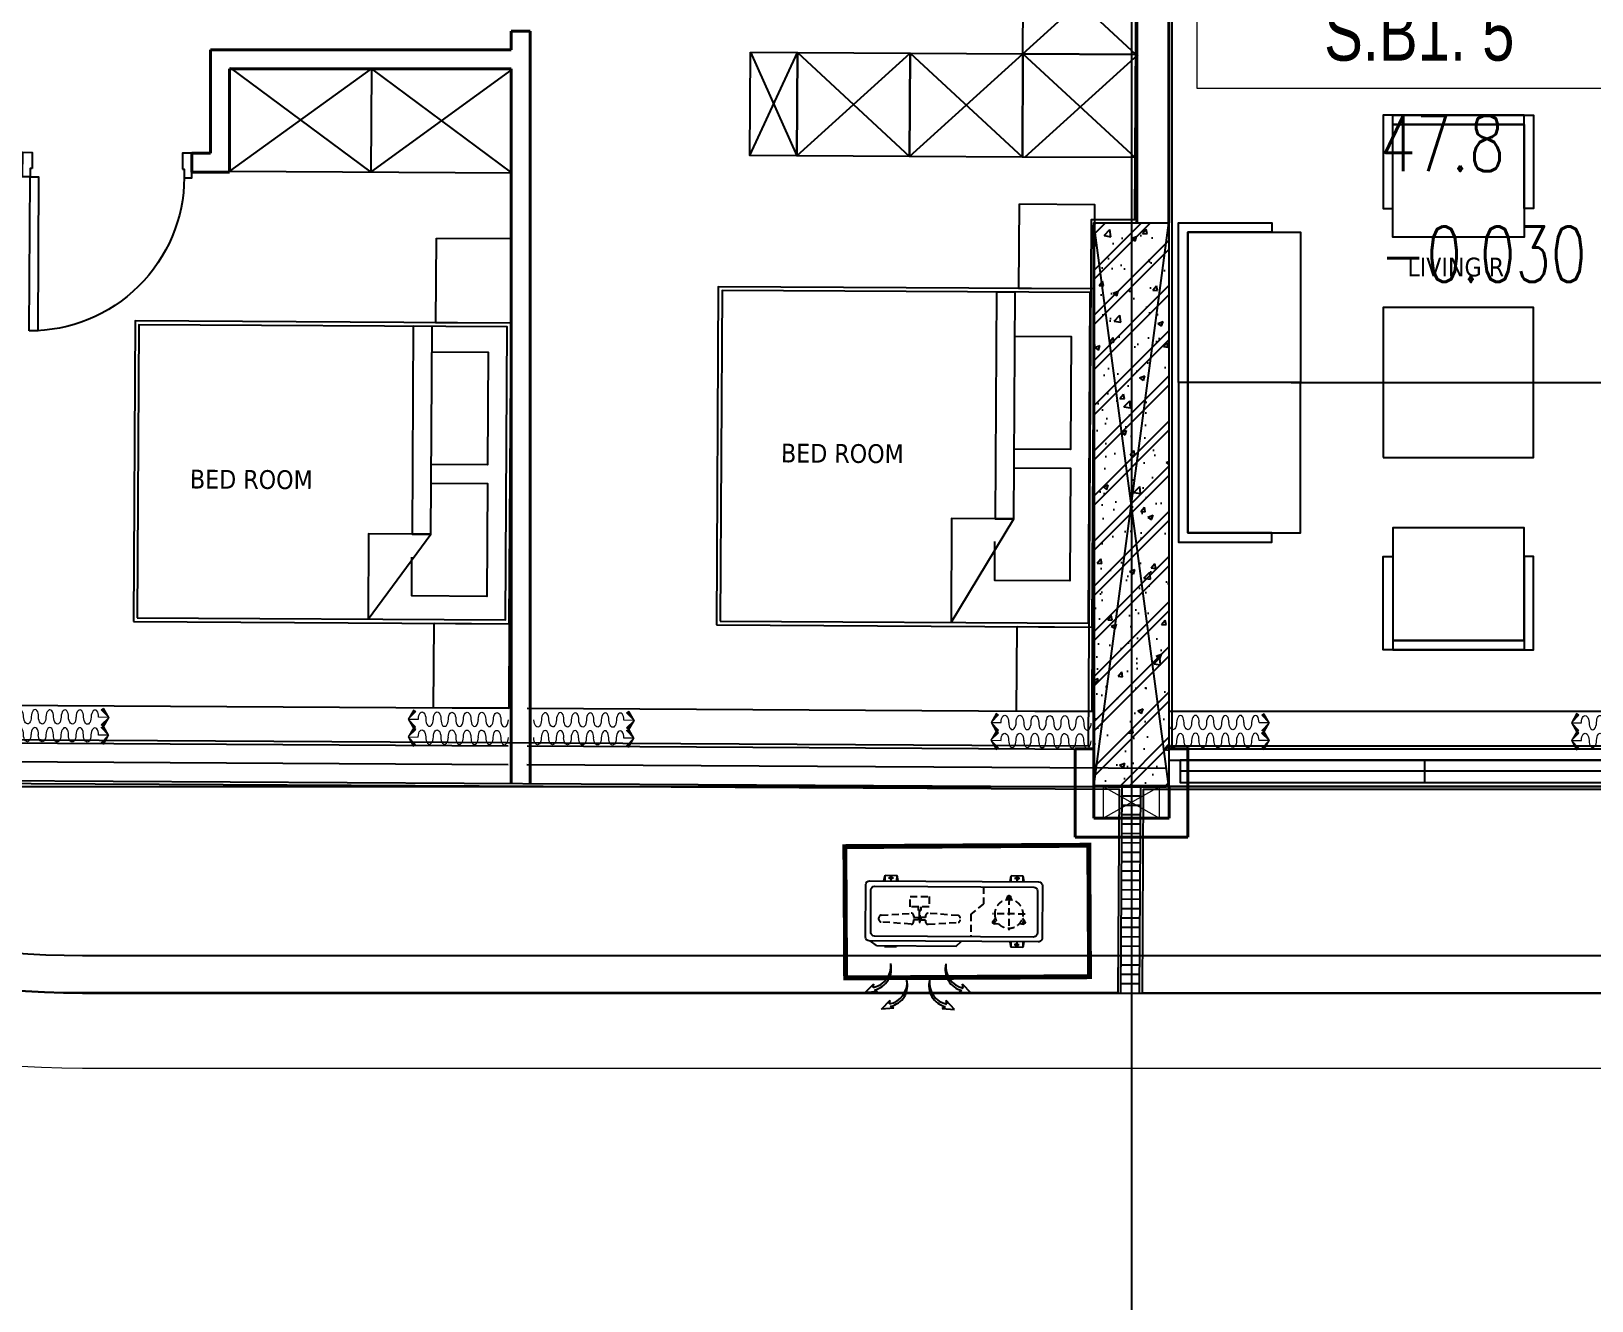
# Model space of a CAD drawing. Header units: millimetres. Extents: x -361699137 to 361252145, y -356478932 to 356523199.
# Drawn here: x -51378 to -43073, y 4832 to 11591 of the extents above; entities that cross this region are included whole.
import ezdxf
from ezdxf.enums import TextEntityAlignment as Align
from ezdxf.xclip import XClip

# ---------------------------------------------------------------- set-up
doc = ezdxf.new("R2010")
doc.units = ezdxf.units.MM
doc.header["$LTSCALE"] = 100
doc.header["$MEASUREMENT"] = 0
doc.header["$XCLIPFRAME"] = 0
doc.set_wipeout_variables(frame=1)
for name, pattern in [('220126_HDN_HBA typical plan$0$HIDDEN', [0.375, 0.25, -0.125]), ('ACAD_ISO03W100', [30, 12, -18]), ('HIDDEN', [0.375, 0.25, -0.125])]:
    doc.linetypes.add(name, pattern=pattern)
for name, color, linetype in [('1VinaPVC-Text', 9, 'Continuous'), ('A-_FURN----_E-_N', 251, 'Continuous'), ('A-ANNO-ROOM', 50, 'Continuous'), ('A-WALL-FNSH', 11, 'Continuous'), ('AC-EAD', 6, 'Continuous'), ('AUDIT_I_220808132811-12', 1, 'Continuous'), ('IDEA - dim', 251, 'Continuous'), ('KC', 5, 'Continuous'), ('KT-Net manh', 139, 'Continuous'), ('KT-Noi that', 32, 'Continuous')]:
    doc.layers.add(name, color=color, linetype=linetype)
for name, color, linetype, lineweight in [('AUDIT_I_220808132811-11', 7, 'Continuous', 9), ('CIC36 net manh', 8, 'Continuous', 9), ('KT-Chuviet', 255, 'Continuous', 15), ('KT-Kich thuoc', 159, 'Continuous', 18), ('KT-lomo nuoc', 3, 'HIDDEN', 5), ('KT-Net cat', 1, 'Continuous', 40), ('KT-Net thay', 7, 'Continuous', 15), ('KT-Net truc', 18, 'Continuous', 15)]:
    doc.layers.add(name, color=color, linetype=linetype, lineweight=lineweight)
doc.layers.add('dien tich thong thuy', color=3, linetype='Continuous', plot=False)
doc.styles.add('220126_HDN_HBA typical plan$0$211210_HDN_HBA_TYPICAL PLAN CORE OPT 1$0$HBA-Text', font='GOTHIC.TTF')
doc.styles.add('font unicode ccu', font='arial.ttf')
doc.styles.add('ROMANS', font='ROMANS.SHX')
doc.styles.add('Tahoma', font='tahoma.ttf')

# ---------------------------------------------------------------- blocks, each defined once
blk = doc.blocks.new('OU DHCB')
at = {"ltscale": 10}
for p, q in [((-145596.7, -72628.2), (-145596.7, -73528.2)), ((-145296.7, -72608.2), (-145576.7, -72608.2)), ((-145568.2, -72656.1), (-145568.2, -73502.8)), ((-145324.4, -72636.1), (-145548.2, -72636.1)), ((-145301.9, -73502.8), (-145301.9, -72656.1)), ((-145276.7, -73528.2), (-145276.7, -72628.2)), ((-145251.7, -72666.5), (-145276.7, -72633.9)), ((-145251.7, -72666.5), (-145251.7, -73091.6)), ((-145251.7, -73091.6), (-145276.7, -73117.7)), ((-145576.7, -73548.2), (-145296.7, -73548.2)), ((-145548.2, -73522.8), (-145324.4, -73522.8))]:
    blk.add_line(p, q, dxfattribs=at)
for p, q in [((-145600.3, -72742.5), (-145627.3, -72742.5)), ((-145596.7, -72704.7), (-145626.5, -72710.7)), ((-145596.7, -72710.7), (-145626.5, -72710.7)), ((-145626.5, -72710.7), (-145626.5, -72774.2)), ((-145613.8, -72729.3), (-145613.8, -72756.2)), ((-145251.7, -72709.7), (-145246.9, -72710.7)), ((-145251.7, -72710.7), (-145246.9, -72710.7)), ((-145251.7, -72742.5), (-145246.2, -72742.5)), ((-145246.9, -72710.7), (-145246.9, -72774.2)), ((-145596.7, -72774.2), (-145626.5, -72774.2)), ((-145596.7, -72780.2), (-145626.5, -72774.2)), ((-145251.7, -72774.2), (-145246.9, -72774.2)), ((-145251.7, -72775.2), (-145246.9, -72774.2)), ((-145600.3, -73413.9), (-145627.3, -73413.9)), ((-145596.7, -73376.2), (-145626.5, -73382.2)), ((-145596.7, -73382.2), (-145626.5, -73382.2)), ((-145626.5, -73445.7), (-145626.5, -73382.2)), ((-145613.8, -73427.1), (-145613.8, -73400.2)), ((-145276.7, -73376.2), (-145246.9, -73382.2)), ((-145276.7, -73382.2), (-145246.9, -73382.2)), ((-145273.2, -73413.9), (-145246.2, -73413.9)), ((-145259.7, -73427.1), (-145259.7, -73400.2)), ((-145246.9, -73445.7), (-145246.9, -73382.2)), ((-145596.7, -73445.7), (-145626.5, -73445.7)), ((-145596.7, -73451.7), (-145626.5, -73445.7)), ((-145276.7, -73445.7), (-145246.9, -73445.7)), ((-145276.7, -73451.7), (-145246.9, -73445.7))]:
    blk.add_line(p, q)
at = {"linetype": 'HIDDEN', "ltscale": 1.5}
for p, q in [((-145414, -72690.9), (-145425.3, -72850.3)), ((-145391.7, -72679.2), (-145400.5, -72679.2)), ((-145367, -72850.3), (-145378.3, -72690.9)), ((-145402.9, -72927.6), (-145402.9, -72902.1)), ((-145402.9, -72902.1), (-145389.4, -72902.1)), ((-145389.4, -72927.6), (-145389.4, -72902.1)), ((-145414, -73100.7), (-145425.3, -72941.3)), ((-145411.8, -72927.6), (-145402.9, -72927.6)), ((-145389.4, -72927.6), (-145380.4, -72927.6)), ((-145367, -72941.3), (-145378.3, -73100.7)), ((-145424.3, -73457.6), (-145424.3, -73284.3)), ((-145372.2, -73298), (-145387.2, -73289.3)), ((-145384, -73301.2), (-145375.3, -73286.1)), ((-145505, -73371), (-145522.3, -73371)), ((-145513.6, -73362.3), (-145513.6, -73379.6)), ((-145511, -73371), (-145337.7, -73371)), ((-145387.2, -73452.7), (-145372.2, -73444)), ((-145384, -73440.8), (-145375.3, -73455.8))]:
    blk.add_line(p, q, dxfattribs=at)
for points in [[(-145514, -72845), (-145514, -72946.7), (-145460.1, -72946.7), (-145460.1, -72845)], [(-145438.4, -72892.9), (-145378.3, -72892.9), (-145378.3, -72898.7), (-145438.4, -72898.7)]]:
    blk.add_lwpolyline(points, close=True, dxfattribs=at)
for points in [[(-145460.1, -72902.2), (-145439.9, -72902.2), (-145439.9, -72889.5), (-145460.1, -72889.5)], [(-145411.8, -72864.1), (-145402.9, -72864.1), (-145402.9, -72889.6), (-145389.4, -72889.6), (-145389.4, -72864.1), (-145380.4, -72864.1)], [(-145568.2, -73235.7), (-145477.6, -73235.7), (-145422, -73168.3), (-145301.9, -73168.3)]]:
    blk.add_lwpolyline(points, dxfattribs=at)
for points in [[(-145400.5, -73299), (-145385, -73286.8, -0.677033), (-145371.1, -73294.9), (-145373.9, -73314.4)], [(-145498.6, -73386.3), (-145516.8, -73379, -0.677033), (-145516.8, -73362.9), (-145498.6, -73355.6)], [(-145373.9, -73427.6), (-145371.1, -73447.1, -0.677033), (-145385, -73455.1), (-145400.5, -73443)]]:
    blk.add_lwpolyline(points, format="xyb", dxfattribs=at)
for centre in [(-145613.8, -72742.5), (-145613.8, -73413.9), (-145259.7, -73413.9)]:
    blk.add_circle(centre, 6.4)
blk.add_circle((-145424.3, -73371), 75.8, dxfattribs=at)
at = {"ltscale": 10}
for centre, radius, start, end in [((-145576.7, -72628.2), 20, 90, 180), ((-145548.2, -72656.1), 20, 90, 180), ((-145324.1, -72658.4), 22.3, 5.83694, 90.89598), ((-145296.7, -72628.2), 20, 0, 90), ((-145576.7, -73528.2), 20, 180, 270), ((-145548.2, -73502.8), 20, 180, 270), ((-145324.1, -73500.5), 22.3, 269.10402, 354.16306), ((-145296.7, -73528.2), 20, 270, 0)]:
    blk.add_arc(centre, radius, start, end, dxfattribs=at)
at = {"linetype": 'HIDDEN', "ltscale": 1.5, "extrusion": (-3.70596e-18, -2.30289e-31, -1)}
for centre, start_param, end_param in [((-145400.5, -72691.9), 3.221423, 4.712389), ((-145391.7, -72691.9), 4.712389, 6.203355), ((-145411.8, -72851.4), 1.570796, 3.221423), ((-145380.4, -72851.4), -0.07983, 1.570796), ((-145411.8, -72940.3), 3.061763, 4.712389), ((-145380.4, -72940.3), 4.712389, 6.363015), ((-145400.5, -73099.7), 1.570796, 3.061763), ((-145391.7, -73099.7), 0.07983, 1.570796)]:
    blk.add_ellipse(centre, major_axis=(13.5, 0), ratio=0.942858, start_param=start_param, end_param=end_param, dxfattribs=at)
blk = doc.blocks.new('ki hieu qt')
at = {"layer": 'AC-EAD', "color": 7}
for points in [[(-276796163327.46399, 549769551681.08936), (-276796163446.06061, 549769551567.15027)], [(-276796163396.68091, 549769551574.91687), (-276796163446.06061, 549769551567.15027)], [(-276796163338.91742, 549769551517.02808), (-276796163327.46399, 549769551681.08936)], [(-276796163338.91742, 549769551517.02808), (-276796163364.60309, 549769551559.91077)], [(-276796163110.55872, 549769551464.18396), (-276796163229.15527, 549769551350.24487)], [(-276796163122.01202, 549769551300.1228), (-276796163110.55872, 549769551464.18396)], [(-276796163179.7757, 549769551358.0116), (-276796163229.15527, 549769551350.24487)], [(-276796163122.01202, 549769551300.1228), (-276796163147.69757, 549769551343.00525)], [(-276796163179.7757, 549769550597.07092), (-276796163229.15527, 549769550604.83765)], [(-276796163110.55872, 549769550490.89856), (-276796163229.15527, 549769550604.83765)], [(-276796163122.01202, 549769550654.95972), (-276796163147.69757, 549769550612.07727)], [(-276796163122.01202, 549769550654.95972), (-276796163110.55872, 549769550490.89856)], [(-276796163396.68091, 549769550380.16565), (-276796163446.06061, 549769550387.93225)], [(-276796163327.46399, 549769550273.99316), (-276796163446.06061, 549769550387.93225)], [(-276796163338.91742, 549769550438.05444), (-276796163364.60309, 549769550395.17175)], [(-276796163338.91742, 549769550438.05444), (-276796163327.46399, 549769550273.99316)]]:
    blk.add_lwpolyline(points, dxfattribs=at)
for centre, radius, start, end in [((-276796163679.50098, 549769551631.34888), 288.39512, 262.614727528, 348.709269443), ((-276796163644.43658, 549769551622.97937), 286.85271, 255.43444898, 347.307334455), ((-276796163427.53119, 549769551406.0741), 286.85271, 255.43444898, 347.307334455), ((-276796163462.59583, 549769551414.44348), 288.39512, 262.614727528, 348.709269443), ((-276796163427.53119, 549769550549.00842), 286.85271, 12.692958354, 104.566806371), ((-276796163462.59583, 549769550540.63904), 288.39512, 11.291477035, 97.385309421), ((-276796163644.43658, 549769550332.10315), 286.85271, 12.692958354, 104.566806371), ((-276796163679.50098, 549769550323.73364), 288.39512, 11.291477035, 97.385309421)]:
    blk.add_arc(centre, radius, start, end, dxfattribs=at)
blk = doc.blocks.new('DHCB.1')
at = {"xscale": -1, "rotation": 106.4733300107783}
blk.add_blockref('OU DHCB', (-194860, -237775.8), dxfattribs=at)
at = {"xscale": 0.4, "yscale": 0.4, "zscale": 0.4, "rotation": 286.4738024344239}
blk.add_blockref('ki hieu qt', (-179483459312.1, -168534274838.7), dxfattribs=at)
blk = doc.blocks.new('Louvre')
for p, q in [((-390.1, 976, 0.2), (-295.1, 1008.7, 0.2)), ((-373.8, 928.7, 0.2), (-278.8, 961.5, 0.2)), ((-357.4, 881.4, 0.2), (-262.5, 914.2, 0.2)), ((-341.1, 834.2, 0.2), (-246.2, 866.9, 0.2)), ((-324.8, 786.9, 0.2), (-229.9, 819.7, 0.2)), ((-308.5, 739.6, 0.2), (-213.6, 772.4, 0.2)), ((-292.2, 692.4, 0.2), (-197.2, 725.2, 0.2)), ((-275.8, 645.1, 0.2), (-180.9, 677.9, 0.2)), ((-259.5, 597.9, 0.2), (-164.6, 630.6, 0.2)), ((-243.2, 550.6, 0.2), (-148.3, 583.4, 0.2)), ((-226.9, 503.3, 0.2), (-132, 536.1, 0.2)), ((-210.6, 456.1, 0.2), (-115.7, 488.8, 0.2)), ((-194.3, 408.8, 0.2), (-99.3, 441.6, 0.2)), ((-177.9, 361.5, 0.2), (-83, 394.3, 0.2)), ((-161.6, 314.3, 0.2), (-66.7, 347.1, 0.2)), ((-145.3, 267, 0.2), (-50.4, 299.8, 0.2)), ((-129, 219.8, 0.2), (-34.1, 252.5, 0.2)), ((-112.7, 172.5, 0.2), (-17.7, 205.3, 0.2)), ((-96.4, 125.2, 0.2), (-1.4, 158, 0.2)), ((-80, 78, 0.2), (14.9, 110.7, 0.2)), ((-63.7, 30.7, 0.2), (31.2, 63.5, 0.2)), ((-47.4, -16.6, 0.2), (47.5, 16.2, 0.2))]:
    blk.add_line(p, q)
at = {"elevation": 0.2}
blk.add_lwpolyline([(47.5, 16.2), (-311.5, 1056), (-406, 1023.4), (-47.4, -16.6)], close=True, dxfattribs=at)
blk = doc.blocks.new('*U152')
at = {"layer": 'A-_FURN----_E-_N', "linetype": 'Continuous'}
for points in [[(-800, 600), (-800, 1000), (-1250, 1000), (-1250, 600)], [(-800, -1000), (-800, 1000), (800, 1000), (800, -1000)], [(1250, 600), (1250, 1000), (800, 1000), (800, 600)], [(-780, -980), (-780, 980), (780, 980), (780, -980)]]:
    blk.add_lwpolyline(points, close=True, dxfattribs=at)
at = {"layer": 'A-_FURN----_E-_N', "linetype": '220126_HDN_HBA typical plan$0$HIDDEN', "ltscale": 500}
blk.add_lwpolyline([(-800, -1000), (-800, 1000), (800, 1000), (800, -1000)], close=True, dxfattribs=at)
at = {"layer": 'A-_FURN----_E-_N', "linetype": 'Continuous'}
for points in [[(-55, 580), (-55, 880), (-655.6, 880), (-655.6, 480), (-448.1, 480)], [(645.6, 580), (645.6, 880), (45, 880), (45, 580)], [(-780, 248.7), (-326.3, 580), (780, 580), (780, 480), (-326.3, 480), (-326.3, 580), (-326.3, 248.7), (-780, 248.7)]]:
    blk.add_lwpolyline(points, dxfattribs=at)
blk = doc.blocks.new('d900n')
for points in [[(20, -50), (20, -40), (65, -40), (65, 0), (-65, 0), (-65, -50)], [(885, -40), (65, -40), (65, -85), (885, -85)], [(20, -850), (20, -860), (65, -860), (65, -900), (-65, -900), (-65, -850)]]:
    blk.add_lwpolyline(points, close=True)
blk.add_arc((65, -40), 820, 270, 0)
blk = doc.blocks.new('*U207')
for points in [[(483, -399), (465, -396), (464, -466)], [(397, -484), (464, -466), (394, -466)]]:
    blk.add_hatch(color=256).paths.add_polyline_path(points)
blk.add_line((464, -466), (417, -419))
for points in [[(483, -399), (465, -396), (464, -466)], [(397, -484), (464, -466), (394, -466)]]:
    blk.add_lwpolyline(points, close=True)
for centre in [(17, -17), (86, -88), (155, -157), (225, -227), (294, -297), (364, -367)]:
    blk.add_ellipse(centre, major_axis=(34.5, 32), ratio=0.523888, start_param=4.73172, end_param=7.873313)
at = {"extrusion": (0, 0, -1)}
for centre in [(52, -52), (121, -123), (190, -192), (260, -262), (329, -332), (399, -402)]:
    blk.add_ellipse(centre, major_axis=(-32.1, -34.4), ratio=0.523888, start_param=4.73172, end_param=7.873313, dxfattribs=at)
blk = doc.blocks.new('*U206')
at = {"layer": 'A-_FURN----_E-_N', "linetype": 'Continuous'}
for points in [[(-900, 600), (-900, 1000), (-1350, 1000), (-1350, 600)], [(-900, -1000), (-900, 1000), (900, 1000), (900, -1000)], [(1350, 600), (1350, 1000), (900, 1000), (900, 600)], [(-880, -980), (-880, 980), (880, 980), (880, -980)]]:
    blk.add_lwpolyline(points, close=True, dxfattribs=at)
at = {"layer": 'A-_FURN----_E-_N', "linetype": '220126_HDN_HBA typical plan$0$HIDDEN', "ltscale": 500}
blk.add_lwpolyline([(-900, -1000), (-900, 1000), (900, 1000), (900, -1000)], close=True, dxfattribs=at)
at = {"layer": 'A-_FURN----_E-_N', "linetype": 'Continuous'}
for points in [[(-55, 580), (-55, 880), (-655.6, 880), (-655.6, 480), (-448.1, 480)], [(645.6, 580), (645.6, 880), (45, 880), (45, 580)], [(-880, 248.7), (-326.3, 580), (880, 580), (880, 480), (-326.3, 480), (-326.3, 580), (-326.3, 248.7), (-880, 248.7)]]:
    blk.add_lwpolyline(points, dxfattribs=at)
blk = doc.blocks.new('22')
at = {"layer": 'IDEA - dim'}
for p, q in [((-5001.5, -4850, 0), (-3501.5, -4850, 0)), ((-6200, -7900), (-3501.5, -7900, 0)), ((-6200, -8000), (-3501.5, -8000, 0)), ((-3401.5, -8000, 0), (0, -8000)), ((-6382.2, -8100), (0, -8100))]:
    blk.add_line(p, q, dxfattribs=at)
at = {"layer": 'IDEA - dim', "elevation": 0}
for points in [[(-783.7, -3650), (-183.7, -3650), (-183.7, -4200), (-783.7, -4200)], [(-2233.7, -4200), (-1983.7, -4200), (-1983.7, -4750), (-2233.7, -4750)], [(-1983.7, -4200), (-1383.7, -4200), (-1383.7, -4750), (-1983.7, -4750)], [(-1383.7, -4200), (-783.7, -4200), (-783.7, -4750), (-1383.7, -4750)], [(-783.7, -4200), (-183.7, -4200), (-183.7, -4750), (-783.7, -4750)]]:
    blk.add_lwpolyline(points, close=True, dxfattribs=at)
at = {"layer": 'IDEA - dim'}
for points in [[(-4250, -4300), (-4250, -4850)], [(-3401.5, -7900), (-400, -7900)]]:
    blk.add_lwpolyline(points, dxfattribs=at)
at = {"layer": 'KT-Net cat'}
for p, q in [((-183.9, -2996.8, 0), (-171.9, -5096.7, 0)), ((-13.9, -2995.8, 0), (-1.9, -5095.8, 0)), ((-3507.4, -4095.8, 0), (-3407.4, -4095.3, 0)), ((-3507.4, -4095.8, 0), (-3506.8, -4195.8, 0)), ((-3407.4, -4095.3, 0), (-3384.4, -8100, 0)), ((-3506.8, -4195.8, 0), (-5106.8, -4205, 0)), ((-5106.8, -4205, 0), (-5103.6, -4755, 0)), ((-3506.2, -4295.8, 0), (-5006.2, -4304.4, 0)), ((-5006.2, -4304.4, 0), (-5003, -4854.4, 0)), ((-3506.2, -4295.8, 0), (-3484.4, -8100, 0)), ((-5103.6, -4755, 0), (-5203.6, -4755.6, 0)), ((-5203, -4855.6, 0), (-5203.6, -4755.6, 0)), ((-5003, -4854.4, 0), (-5203, -4855.6, 0)), ((-401.5, -5110.3, 0), (-384.4, -8100, 0))]:
    blk.add_line(p, q, dxfattribs=at)
at = {"layer": 'KT-Net manh', "linetype": 'ACAD_ISO03W100', "ltscale": 4}
blk.add_line((-6200, -7700), (-3501.5, -7700, 0), dxfattribs=at)
at = {"layer": 'KT-Net manh', "linetype": 'ACAD_ISO03W100', "ltscale": 4, "elevation": 0}
for points in [[(-783.7, -3650), (-183.7, -4200)], [(-783.7, -4200), (-183.7, -3650)], [(-2233.7, -4200), (-1983.7, -4750)], [(-2233.7, -4750), (-1983.7, -4200)], [(-1983.7, -4200), (-1383.7, -4750)], [(-1983.7, -4750), (-1383.7, -4200)], [(-1383.7, -4200), (-783.7, -4750)], [(-1383.7, -4750), (-783.7, -4200)], [(-783.7, -4200), (-183.7, -4750)]]:
    blk.add_lwpolyline(points, dxfattribs=at)
at = {"layer": 'KT-Net manh', "linetype": 'ACAD_ISO03W100', "ltscale": 4}
for points in [[(-770, -4750), (-170, -4200)], [(-5001.5, -4850), (-4250, -4300), (-3501.5, -4850)], [(-5001.5, -4300), (-4250, -4850), (-3501.5, -4300)], [(-3401.5, -7700), (-400, -7700)]]:
    blk.add_lwpolyline(points, dxfattribs=at)
at = {"layer": 'CIC36 net manh', "color": 8, "zscale": 0.8100000000112606}
for p, xscale, yscale, rotation in [((-6161.5, -7761.1), -0.8100000000112605, 0.8100000000112605, 134.8767987960268), ((-3502.2, -7761.3, 0), 0.8100000000112606, 0.8100000000112606, 225.123201203973), ((-3365.9, -7761.1, 0), -0.8100000000112605, 0.8100000000112605, 134.8767987960268), ((-400.7, -7761.3), 0.8100000000112606, 0.8100000000112606, 225.123201203973), ((-6161.7, -7856.1), -0.8100000000112605, 0.8100000000112605, 134.8767987960268), ((-3502, -7856.3, 0), 0.8100000000112606, 0.8100000000112606, 225.123201203973), ((-3366.2, -7856.1, 0), -0.8100000000112605, 0.8100000000112605, 134.8767987960268), ((-400.5, -7856.3), 0.8100000000112606, 0.8100000000112606, 225.123201203973)]:
    blk.add_blockref('*U207', p, dxfattribs=dict(at, xscale=xscale, yscale=yscale, rotation=rotation))
at = {"layer": 'IDEA - dim', "extrusion": (0, 0, -1), "zscale": -1, "rotation": 270}
blk.add_blockref('d900n', (6103.5, -4820.6, 0), dxfattribs=at)
at = {"layer": 'IDEA - dim', "xscale": -1, "rotation": 270}
for name, p in [('*U206', (-1398, -6350, 0)), ('*U152', (-4500, -6450))]:
    blk.add_blockref(name, p, dxfattribs=at)
at = {"layer": '1VinaPVC-Text', "style": 'Tahoma'}
for p in [(-2059.2, -6383.5), (-5203.8, -6540)]:
    blk.add_text('BED ROOM', height=100, dxfattribs=at).set_placement(p)
blk = doc.blocks.new('1pn')
at = {"layer": 'A-WALL-FNSH', "color": 5}
blk.add_lwpolyline([(400, 140), (3015, 140)], dxfattribs=at)
for points in [[(3015, 140), (460, 140), (460, 20), (3015, 20)], [(1762.5, 140), (3015, 140), (3015, 80), (1762.5, 80)], [(1762.5, 80), (460, 80), (460, 20), (1762.5, 20)]]:
    blk.add_lwpolyline(points, close=True, dxfattribs=at)
at = {"layer": 'IDEA - dim'}
for p, q in [((400, 200), (3075, 200)), ((400, 0), (3075, 0))]:
    blk.add_line(p, q, dxfattribs=at)
for points in [[(1590.7, 3075.7), (1590.7, 3523.7), (2290.7, 3523.7), (2290.7, 3573.7), (1540.7, 3573.7), (1540.7, 3075.7)], [(2290.7, 3075.7), (2290.7, 3523.7), (1590.7, 3523.7), (1590.7, 3573.7), (2340.7, 3573.7), (2340.7, 3075.7)], [(2290.7, 3523.7), (2290.7, 2923.7), (1590.7, 2923.7), (1590.7, 3523.7)], [(948, 2950), (500, 2950), (500, 2150), (450, 2150), (450, 3000), (948, 3000)], [(500, 2950), (1100, 2950), (1100, 2150), (500, 2150)], [(1540.7, 1750), (2340.7, 1750), (2340.7, 2550), (1540.7, 2550)], [(948, 1350), (500, 1350), (500, 2150), (450, 2150), (450, 1300), (948, 1300)], [(500, 1350), (1100, 1350), (1100, 2150), (500, 2150)], [(2290.7, 776.3), (2290.7, 1376.3), (1590.7, 1376.3), (1590.7, 776.3)], [(1590.7, 1224.3), (1590.7, 776.3), (2290.7, 776.3), (2290.7, 726.3), (1540.7, 726.3), (1540.7, 1224.3)], [(2290.7, 1224.3), (2290.7, 776.3), (1590.7, 776.3), (1590.7, 726.3), (2340.7, 726.3), (2340.7, 1224.3)]]:
    blk.add_lwpolyline(points, close=True, dxfattribs=at)
at = {"layer": 'KT-Net manh', "linetype": 'ACAD_ISO03W100', "ltscale": 4}
for p, q in [((1050, 2150), (3800, 2150)), ((400, 400), (3075, 400))]:
    blk.add_line(p, q, dxfattribs=at)
at = {"layer": 'CIC36 net manh', "color": 8, "zscale": 0.8100000000112606}
for p, xscale, yscale, rotation in [((400.7, 338.7), -0.8100000000112604, 0.8100000000112604, 134.8767987960269), ((3074.3, 338.7), 0.8100000000112606, 0.8100000000112606, 225.123201203973), ((400.5, 243.7), -0.8100000000112604, 0.8100000000112604, 134.8767987960269), ((3074.5, 243.7), 0.8100000000112606, 0.8100000000112606, 225.123201203973)]:
    blk.add_blockref('*U207', p, dxfattribs=dict(at, xscale=xscale, yscale=yscale, rotation=rotation))
at = {"layer": '1VinaPVC-Text', "style": 'Tahoma'}
blk.add_text('LIVING R', height=100, dxfattribs=at).set_placement((1668.5, 2714.6))
blk = doc.blocks.new('TAG CAO DO SAN')
blk.add_wipeout([(1526701.8, -266095.2), (1527644.6, -266095.2), (1527644.6, -266330.9), (1526701.8, -266330.9)]).dxf.layer = 'KT-Net thay'
at = {"layer": 'KT-Net thay', "flags": 128}
blk.add_lwpolyline([(1526701.8, -266095.2), (1526701.8, -266330.9), (1527644.6, -266330.9), (1527644.6, -266095.2)], close=True, dxfattribs=at)
blk.add_lwpolyline([(1526701.8, -266330.9), (1527644.6, -266330.9)], dxfattribs=at)
at = {"layer": 'KT-Chuviet', "color": 31, "style": 'font unicode ccu', "width": 0.75}
blk.add_attdef('TÊNPHÒNG', text='', height=117.9, dxfattribs=at).set_placement((1527175.3, -266213.4), align=Align.MIDDLE_CENTER)
blk = doc.blocks.new('A$C1AAC5519')
at = {"layer": 'A-ANNO-ROOM', "insert": (773, 1216.6), "char_height": 600, "attachment_point": 2, "rotation": 50.44883, "style": '220126_HDN_HBA typical plan$0$211210_HDN_HBA_TYPICAL PLAN CORE OPT 1$0$HBA-Text'}
blk.add_mtext_dynamic_manual_height_columns('S.B1.', width=722857412.874, gutter_width=9765.6, heights=[0], dxfattribs=at)
blk = doc.blocks.new('A$C418F5BC8')
at = {"layer": 'A-ANNO-ROOM', "insert": (648.1, 1090.8), "char_height": 600, "attachment_point": 2, "rotation": 50.44883, "style": '220126_HDN_HBA typical plan$0$211210_HDN_HBA_TYPICAL PLAN CORE OPT 1$0$HBA-Text'}
blk.add_mtext_dynamic_manual_height_columns('SL-S', width=722857412.874, gutter_width=9765.6, heights=[0], dxfattribs=at)
blk = doc.blocks.new('A$C2A6C5140')
at = {"layer": 'A-ANNO-ROOM', "insert": (731.4, 1190, 0), "char_height": 600, "attachment_point": 2, "rotation": 50.44883, "style": '220126_HDN_HBA typical plan$0$211210_HDN_HBA_TYPICAL PLAN CORE OPT 1$0$HBA-Text'}
blk.add_mtext_dynamic_manual_height_columns('2-BR', width=722857412.874, gutter_width=9765.6, heights=[0], dxfattribs=at)
blk = doc.blocks.new('A$C5388591E')
at = {"layer": 'A-ANNO-ROOM', "insert": (894.3, 842.2, 0), "char_height": 600, "attachment_point": 2, "rotation": 1.40647, "style": '220126_HDN_HBA typical plan$0$211210_HDN_HBA_TYPICAL PLAN CORE OPT 1$0$HBA-Text'}
blk.add_mtext_dynamic_manual_height_columns('3-BR', width=722857412.874, gutter_width=9765.6, heights=[0], dxfattribs=at)
blk = doc.blocks.new('A$C21AF0CCA')
at = {"layer": 'A-ANNO-ROOM', "insert": (1197.6, 814.7), "char_height": 600, "attachment_point": 2, "rotation": 0.10543, "style": '220126_HDN_HBA typical plan$0$211210_HDN_HBA_TYPICAL PLAN CORE OPT 1$0$HBA-Text'}
blk.add_mtext_dynamic_manual_height_columns('S.B1P.', width=722857412.874, gutter_width=9765.6, heights=[0], dxfattribs=at)
blk = doc.blocks.new('*U381')
at = {"layer": 'KT-lomo nuoc', "ltscale": 500}
for p, q in [((294.6, 56.7), (32.1, -166.9)), ((326.7, -110.2), (0, 0))]:
    blk.add_line(p, q, dxfattribs=at)
blk.add_lwpolyline([(294.6, 56.7), (326.7, -110.2), (32.1, -166.9), (0, 0)], close=True, dxfattribs=at)
blk = doc.blocks.new('CTN TN T39')
at = {"layer": 'KT-Net cat'}
for p, q in [((-41900.3, -19299.8, 0), (-41900.3, -19769.8, 0)), ((-41900.3, -19299.8, 0), (-41800.6, -19299.8, 0)), ((-41400.6, -19299.8, 0), (-41300.3, -19299.8, 0)), ((-41300.3, -19299.8, 0), (-41300.3, -19769.8, 0)), ((-41800.3, -19669.8, 0), (-41800.3, -19499.8, 0)), ((-41800.3, -19499.8, 0), (-41400.3, -19499.8, 0)), ((-41400.3, -19669.8, 0), (-41400.3, -19499.8, 0)), ((-41800.3, -19669.8, 0), (-41400.3, -19669.8, 0)), ((-41300.3, -19769.8, 0), (-41900.3, -19769.8, 0))]:
    blk.add_line(p, q, dxfattribs=at)
at = {"layer": 'KT-lomo nuoc', "linetype": 'HIDDEN', "xscale": -0.9999999999999997, "rotation": 10.8976534755902}
blk.add_blockref('*U381', (-41450.6, -19500, 0), dxfattribs=at)
blk = doc.blocks.new('A$C0e39c971')
at = {"layer": 'KC'}
h = blk.add_hatch(dxfattribs=at)
h.set_pattern_fill('VATLIEU04', color=256, scale=40, style=0, pattern_type=2)
h.set_pattern_definition([(50, (-90946.16, -18366.26), (286.90407, -25.10085), [30, -330]), (355, (-90946.16, -18366.26), (-55.5005, 300.87685), [24, -264]), (100.4514, (-90922.26, -18368.36), (231.40375, 275.7758), [25.4961, -280.45684]), (46.1842, (-90946.16, -18286.26), (426.8964, -66.2076), [45, -495]), (96.6356, (-90910.6, -18291.8), (373.865, 389.6471), [38.2441, -420.6852]), (351.1842, (-90946.16, -18286.26), (373.8648, 389.6474), [36, -396]), (21, (-90906.16, -18306.26), (238.7628, -161.04756), [30, -330]), (326, (-90906.16, -18306.26), (97.3261, 290.06), [24, -264]), (71.4514, (-90886.27, -18319.69), (336.08905, 129.0122), [25.4961, -280.45684]), (37.5, (-90946.16, -18366.26), (4.86394, 133.15754), [0, -260.8, 0, -268, 0, -265]), (7.5, (-90946.16, -18366.26), (105.22781, 157.76468), [0, -152.8, 0, -254.8, 0, -101]), (327.5, (-91035.36, -18366.26), (213.52897, -9.02195), [0, -100, 0, -312, 0, -414]), (317.5, (-91075.36, -18366.26), (233.27447, 40.042), [0, -130, 0, -207.2, 0, -294]), (45, (-90946.16, -18366.26), (-120.20815, 120.20815), []), (45, (-90946.16, -18317.26), (-120.20815, 120.20815), [])])
h.paths.add_polyline_path([(6483.2, -53480.2), (6083.2, -53480.2), (6083.2, -50480.2), (6483.2, -50480.2)])
at = {"layer": 'KC', "ltscale": 2000}
for p, q in [((6283.2, -31146.9), (6283.2, -65509.7)), ((-891.9, -53480.2), (61925, -53480.2))]:
    blk.add_line(p, q, dxfattribs=at)
at = {"layer": 'KC', "linetype": 'ByBlock', "ltscale": 30}
for p, q in [((6083.2, -53480.2, 0), (6483.2, -50480.2, 0)), ((6483.2, -53480.2, 0), (6083.2, -50480.2, 0))]:
    blk.add_line(p, q, dxfattribs=at)
at = {"layer": 'KC', "elevation": 0}
for points in [[(-17552.2, -16036.1), (-17553.1, -16036.4), (-20141.9, -8672.6, 0.338337), (-24015.3, -7136.5), (-53451, -17291.6, 0.459457), (-55491.1, -22441), (-46722.4, -36767.3, 0.279689), (-41756.3, -37798.7), (-19038.8, -29961, 0.204279), (-18972.5, -29839.9), (-18748.7, -28810, -0.275412), (-18020.9, -28009.5), (-13608.5, -26491.6, -0.414195), (-12447.4, -27056.2), (-4118.2, -51146.9, 0.319754), (701.8, -54580.4), (45839.2, -54580.4, 0.36531), (50805.2, -50269.7, 0.102434), (50796.2, -48647.8), (48355, -37177.1, 0.132611), (46888.7, -34378.5, 0.066499), (45757.5, -33464.1, 0.137615), (43676.9, -32880.4), (18033.2, -32880.4)], [(-44768.1, -37672.4, 0.161195), (-41822.3, -37609.9), (-19167.2, -29793.7), (-18944.5, -28768.8, -0.274307), (-18082.7, -27819.3), (-13673.7, -26302.6, -0.414153), (-12258.4, -26990.8), (-3929.2, -51081.5, 0.319754), (701.8, -54380.4), (45837.8, -54380.4, 0.151467), (48597.3, -53480.2, 0.151467)], [(-44768.1, -37672.4, 0.161195), (-41822.3, -37609.9), (-19167.2, -29793.7), (-18944.5, -28768.8, -0.274307), (-18082.7, -27819.3), (-13673.7, -26302.6, -0.414153), (-12258.4, -26990.8), (-3929.2, -51081.5, 0.319754), (701.8, -54380.4), (45837.8, -54380.4, 0.151467), (48597.3, -53480.2)]]:
    blk.add_lwpolyline(points, format="xyb", dxfattribs=at)
at = {"layer": 'KC', "ltscale": 0.25, "elevation": 0}
blk.add_lwpolyline([(6483.2, -53480.2), (6083.2, -53480.2), (6083.2, -50480.2), (6483.2, -50480.2)], close=True, dxfattribs=at)

msp = doc.modelspace()

# ---------------------------------------------------------------- linework, layer by layer
at = {"layer": 'AUDIT_I_220808132811-11', "elevation": 0}
for points in [[(-69193.3, 45106.9), (-71608.2, 52101.6, 0.364359), (-76316.2, 54156.4), (-105251.9, 44174.2, 0.451905), (-107468.3, 38521.1), (-99355.1, 24907.3, 0.310679), (-93192.1, 22936), (-70669.3, 30727.4, 0.229922), (-70384.4, 31142.1), (-70163.5, 32158.8, -0.27899), (-69704.7, 32660.4), (-65284.3, 34181, -0.41434), (-64631.8, 33863.9), (-56302.5, 9773.2, 0.319754), (-51104.5, 6070.4), (-5967.1, 6070.4, 0.480869), (-826.5, 12501.3), (-1435.2, 15196.4), (-1480.4, 15396.9), (-3255.9, 23916.5)], [(-70845.1, 31089.8, 0.204279), (-70778.8, 31210.9), (-70555, 32240.8, -0.275412), (-69827.2, 33041.3), (-65414.8, 34559.2, -0.414195), (-64253.7, 33994.6), (-55924.5, 9903.9, 0.319754), (-51104.5, 6470.4), (-5967.1, 6470.4, 0.36531), (-1001.1, 10781.1)]]:
    msp.add_lwpolyline(points, format="xyb", dxfattribs=at)
at = {"layer": 'AUDIT_I_220808132811-12', "elevation": 0}
msp.add_lwpolyline([(-3451.2, 23873.7), (-1010.1, 12403, -0.477053), (-4922.5, 7570.4), (-45715.9, 7570.4)], format="xyb", dxfattribs=at)
at = {"layer": 'dien tich thong thuy', "elevation": 0}
msp.add_lwpolyline([(-54533.9, 9857.5), (-56585, 15798.5), (-53938.3, 16712.3), (-54013.4, 16929.7), (-50827.9, 18029.5), (-50752.8, 17812.1), (-47888.8, 18801.1), (-47187.1, 16768.6), (-46821.6, 15710), (-46637.2, 15175.9), (-47454.8, 14893.6), (-47324.3, 14515.5), (-46434.2, 14822.8), (-45748.1, 14818.7), (-45748.1, 12553.8), (-45495.1, 12552.4), (-45506.3, 10585.6), (-45736.3, 10585.6), (-45752.4, 7783.8), (-51637.3, 7817.5)], dxfattribs=at)
msp.add_lwpolyline([(-57864.6, 15515.2), (-56851.3, 15865.1), (-54741.4, 9753.7, 0.318297), (-51720.8, 7588), (-45588.1, 7555.8), (-45595.1, 6470.7), (-51104.5, 6470.4, -0.319754), (-55924.5, 9903.9)], format="xyb", close=True, dxfattribs=at)
for points in [[(-42198, 15475.4), (-42198, 15485.4), (-42713, 15485.4), (-43683, 15485.4), (-45308.1, 15485.4), (-45308.1, 7785.4), (-42663, 7785.4), (-42533, 7785.4), (-39938, 7785.4), (-39938, 10585.1), (-39823, 10585.4), (-39823, 13650.4), (-39948, 13650.4), (-39948, 15475.4)], [(-45464.2, 6470.1), (-45458.1, 7555.6), (-39788.1, 7555.6), (-39794.6, 6470.7)]]:
    msp.add_lwpolyline(points, close=True, dxfattribs=at)
at = {"layer": 'KT-Noi that', "extrusion": (-2.77965e-06, 0.000489734, 1), "const_width": 26, "elevation": 3.3}
msp.add_lwpolyline([(-45745.7, 6557), (-45749.8, 7257), (-47047.8, 7249.6), (-47043.8, 6550.5), (-45745.7, 6557)], dxfattribs=at)

# ---------------------------------------------------------------- block references
at = {"layer": 'A-_FURN----_E-_N'}
msp.add_blockref('1pn', (-45723, 7570.4), dxfattribs=at)
at = {"layer": 'A-ANNO-ROOM'}
for p in [(-259643.7, 30107.5, 0), (-265285.3, 28918.9, 0), (-245554.4, 25356.8, 0), (-227992.2, 24030.2, 0), (-256709.5, 21832.9, 0), (-262170.1, 20336.7, 0), (-227340, 20267.8, 0), (-224467.8, 15310.1, 0)]:
    msp.add_blockref('A$C21AF0CCA', p, dxfattribs=at)
at = {"layer": 'dien tich thong thuy'}
for name, p, rotation in [('A$C2A6C5140', (-231902.2, 41866.7, 0), 310.9576437198666), ('A$C2A6C5140', (-223136.1, 38294.9, 0), 310.9576437198666), ('A$C2A6C5140', (-179022.3, 13510.4, 0), 310.9576437198666), ('A$C2A6C5140', (-176749.4, 2773.7, 0), 310.9576437198666), ('A$C2A6C5140', (-199561.1, 2743, 0), 310.9576437198666), ('A$C2A6C5140', (-192735.1, 2545.1, 0), 310.9576437198666), ('A$C418F5BC8', (-243956.4, 39603.9, 0), 309.6632197063607), ('A$C418F5BC8', (-248126.4, 37597.1, 0), 309.6632197063607), ('A$C418F5BC8', (-251890.4, 36548.6, 0), 309.6632197063607), ('A$C418F5BC8', (-255839.4, 34945, 0), 309.6632197063607), ('A$C1AAC5519', (-240877.1, 28052.6, 0), 309.6566028083925), ('A$C1AAC5519', (-219521.6, 27682.2, 0), 309.6566028083925), ('A$C1AAC5519', (-217651.9, 24628, 0), 309.6566028083925), ('A$C1AAC5519', (-267764, 19262.7, 0), 309.6566028083925), ('A$C418F5BC8', (-223053.1, 10712.7, 0), 309.6632197063607), ('A$C1AAC5519', (-213503.8, 3324.6, -0.3), 309.6566028083925), ('A$C1AAC5519', (-207798.7, 3064.6, 0), 309.6566028083925), ('A$C1AAC5519', (-184128.2, 2786.5, 0), 309.6566028083925)]:
    msp.add_blockref(name, p, dxfattribs=dict(at, rotation=rotation))
for p in [(-273086, 28673.9, 0), (-220441.7, 3035.2, 0)]:
    msp.add_blockref('A$C5388591E', p, dxfattribs=at)
at = {"layer": 'IDEA - dim', "rotation": 359.6716985285339}
msp.add_blockref('22', (-45292.2, 15666.3), dxfattribs=at)
at = {"layer": 'KT-Net manh', "rotation": 340.6055111508006}
msp.add_blockref('Louvre', (-45529.9, 6470.6, -0.2), dxfattribs=at)
at = {"layer": 'KT-Noi that', "extrusion": (2.77965e-06, 0.000489734, 1), "rotation": 343.1993655150782}
msp.add_blockref('DHCB.1', (134894.7, 33192.1, 3.1), dxfattribs=at)

# ---------------------------------------------------------------- next in the draw order: block references
at = {"layer": 'KT-Net truc'}
ref = msp.add_blockref('TAG CAO DO SAN', (-3861929.1, 677114.9, 0), dxfattribs=dict(at, xscale=2.5, yscale=2.5, zscale=2.5))
XClip(ref).set_block_clipping_path([(1526674.1636322693, -266330.944140067), (1527644.6359120198, -266095.2298759429)])
ref.add_attrib('CAO-DO', '47.8', (-44199.3, 10845.6, 0), dxfattribs={"layer": 'KT-Chuviet', "color": 31, "ltscale": 15, "height": 294.64, "style": 'ROMANS', "width": 0.75})
ref.add_attrib('CAO-DO', '-0.030', (-44199.3, 10256.3, 0), dxfattribs={"layer": 'KT-Chuviet', "color": 31, "ltscale": 15, "height": 294.64, "style": 'ROMANS', "width": 0.75})
ref.add_attrib('TÊNPHÒNG', 'S.B1. 5', dxfattribs={"layer": 'KT-Chuviet', "color": 31, "height": 294.64, "style": 'font unicode ccu', "width": 0.75}).set_placement((-43990.9, 11581.3, 0), align=Align.MIDDLE_CENTER)

# ---------------------------------------------------------------- next in the draw order: block references
at = {"layer": 'KC'}
msp.add_blockref('A$C0e39c971', (-51806.2, 61050.6), dxfattribs=at)
at = {"layer": 'KT-Kich thuoc', "color": 2}
msp.add_blockref('CTN TN T39', (-3922.5, 27070.4, 0), dxfattribs=at)

doc.saveas('drawing.dxf')
